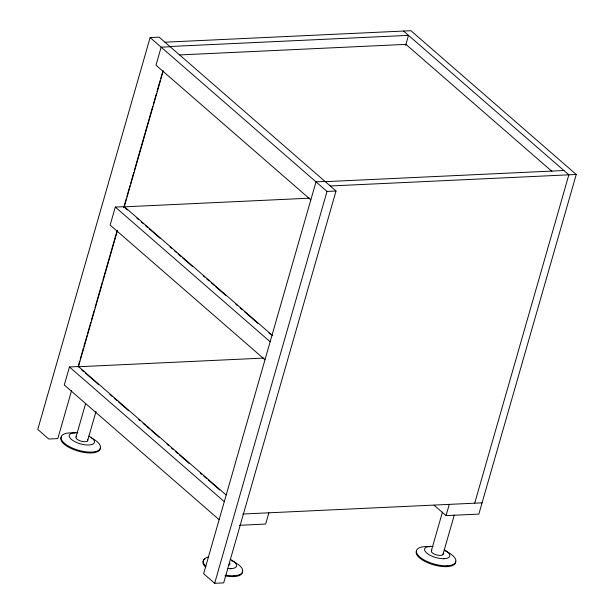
<?xml version="1.0" encoding="UTF-8"?>
<svg xmlns="http://www.w3.org/2000/svg" width="614" height="614" viewBox="0 0 614 614"><rect width="100%" height="100%" fill="white"/><g stroke="black" fill="none" stroke-linecap="round" stroke-linejoin="round"><path stroke-width="0.92" d="M325.013 181.429L315.995 181.851L203.633 573.714L214.654 583.3L223.673 582.878L336.035 191.015L159.149 37.162L150.131 37.584L37.761 429.447L48.782 439.033L57.808 438.611L71.554 390.665M226.082 494.93L78.469 366.543L69.451 366.965L64.286 384.986L219.129 519.667M272.654 335.666L124.32 206.649L115.302 207.064L110.136 225.085L264.979 359.766M78.377 365.668L79.697 361.07M80.227 359.228L83.389 348.192M83.918 346.35L87.081 335.313M87.61 333.471L90.772 322.434M91.302 320.6L94.464 309.563M94.993 307.721L102.377 281.964M102.906 280.13L116.883 231.378M123.744 207.463L126.377 198.268M126.906 196.426L130.068 185.39M130.598 183.555L133.76 172.519M134.289 170.677L152.756 106.291M153.277 104.449L156.447 93.412M156.969 91.578L160.139 80.541M160.661 78.699L162.771 71.339M78.431 366.696L117.558 230.235M124.166 207.179L163.293 70.717M76.044 436.93L85.523 403.874M87.618 440.775L96.045 411.395M214.654 583.3L327.016 191.438L150.131 37.584M233.734 576.6L233.98 575.732M268.894 512.805L265.662 524.064L239.429 525.292M405.601 45.474L408.502 35.359L169.894 46.511M431.404 550.628L442.464 512.061M164.936 42.197L410.919 30.7L576.239 174.483L478.851 514.102L446.056 515.637L449.279 504.378M442.978 554.473L454.299 514.992M446.923 566.638L447.169 565.77M474.699 503.188L568.856 174.829L403.544 31.045M74.778 432.716L75.476 432.624M230.357 568.741L231.056 568.641M443.546 558.778L444.244 558.686M170.17 46.748L161.152 47.171L155.987 65.184L310.83 199.865M179.772 54.93L405.915 44.369L551.917 171.352M325.29 181.667L563.898 170.515M330.248 185.981L576.239 174.483M327.016 191.438L336.035 191.015M309.817 198.168L123.913 206.857L127.52 209.996M78.062 366.758L263.966 358.069M242.653 514.033L482.082 502.843M136.899 218.154L138.342 219.405M141.228 221.915L143.392 223.803M145.564 225.683L147.728 227.564M149.171 228.822L159.993 238.232M170.093 247.02L171.536 248.271M174.422 250.781L176.586 252.669M178.029 253.92L180.915 256.429M182.358 257.688L192.458 266.476M203.28 275.886L204.723 277.144M206.887 279.025L209.052 280.905M211.216 282.785L214.102 285.295M215.545 286.554L225.645 295.342M235.745 304.122L237.188 305.381M240.074 307.89L242.238 309.771M244.403 311.659L258.11 323.578M268.932 332.988L270.375 334.246M115.302 207.064L270.145 341.745M434.044 505.192L446.056 515.637M81.677 369.897L83.849 371.785M85.292 373.043L98.301 384.356M109.868 394.418L112.032 396.306M114.204 398.187L117.097 400.704M118.54 401.963L128.656 410.758M138.779 419.562L140.222 420.82M143.116 423.338L145.28 425.218M146.731 426.477L149.616 428.994M151.067 430.253L159.018 437.168M166.97 444.083L168.413 445.334M171.306 447.852L173.47 449.74M175.642 451.62L177.807 453.508M179.25 454.767L189.373 463.57M200.21 472.995L201.661 474.254M203.825 476.142L206.718 478.659M208.161 479.91L219.728 489.972M69.451 366.965L224.294 501.646M87.487 439.447A6.125 2.433 16 0 1 85.016 441.735A6.125 2.433 16 0 1 77.832 439.754L76.834 439.018A6.125 2.433 16 0 1 76.573 436.439M90.995 437.744A20.423 8.112 16 0 1 94.901 451.72A20.423 8.112 16 0 1 64.079 442.978A20.423 8.112 16 0 1 74.386 433.031M88.83 436.055A13.071 5.188 16 0 1 90.603 444.812A13.071 5.188 16 0 1 71.04 439.079A13.071 5.188 16 0 1 77.74 432.801M100.251 447.491A20.423 8.112 16 0 1 79.298 451.428A20.423 8.112 16 0 1 61.154 437.122M229.659 563.099A6.125 2.433 16 0 1 228.377 565.248M231.655 560.689A20.423 8.112 16 0 1 242.499 572.056A20.423 8.112 16 0 1 226.013 575.157M205.882 566.285A20.423 8.112 16 0 1 208.069 557.082M242.423 571.143A20.423 8.112 16 0 1 224.908 575.871M205.629 567.152A20.423 8.112 16 0 1 203.326 560.782M203.725 560.168A20.423 8.112 16 0 1 204.969 559.093M230.296 559.354A13.071 5.188 16 0 1 236.59 566.024A13.071 5.188 16 0 1 228.101 568.564M443.108 553.851A6.125 2.433 16 0 1 439.701 555.424A6.125 2.433 16 0 1 433.185 553.452L432.195 552.707A6.125 2.433 16 0 1 431.934 550.136M444.843 550.727A20.423 8.112 16 0 1 451.037 565.248A20.423 8.112 16 0 1 419.746 556.952A20.423 8.112 16 0 1 429.746 546.729M455.611 561.181A20.423 8.112 16 0 1 434.658 565.126A20.423 8.112 16 0 1 416.507 550.819M444.183 549.753A13.071 5.188 16 0 1 445.956 558.502A13.071 5.188 16 0 1 426.4 552.769A13.071 5.188 16 0 1 433.093 546.498"/></g></svg>
